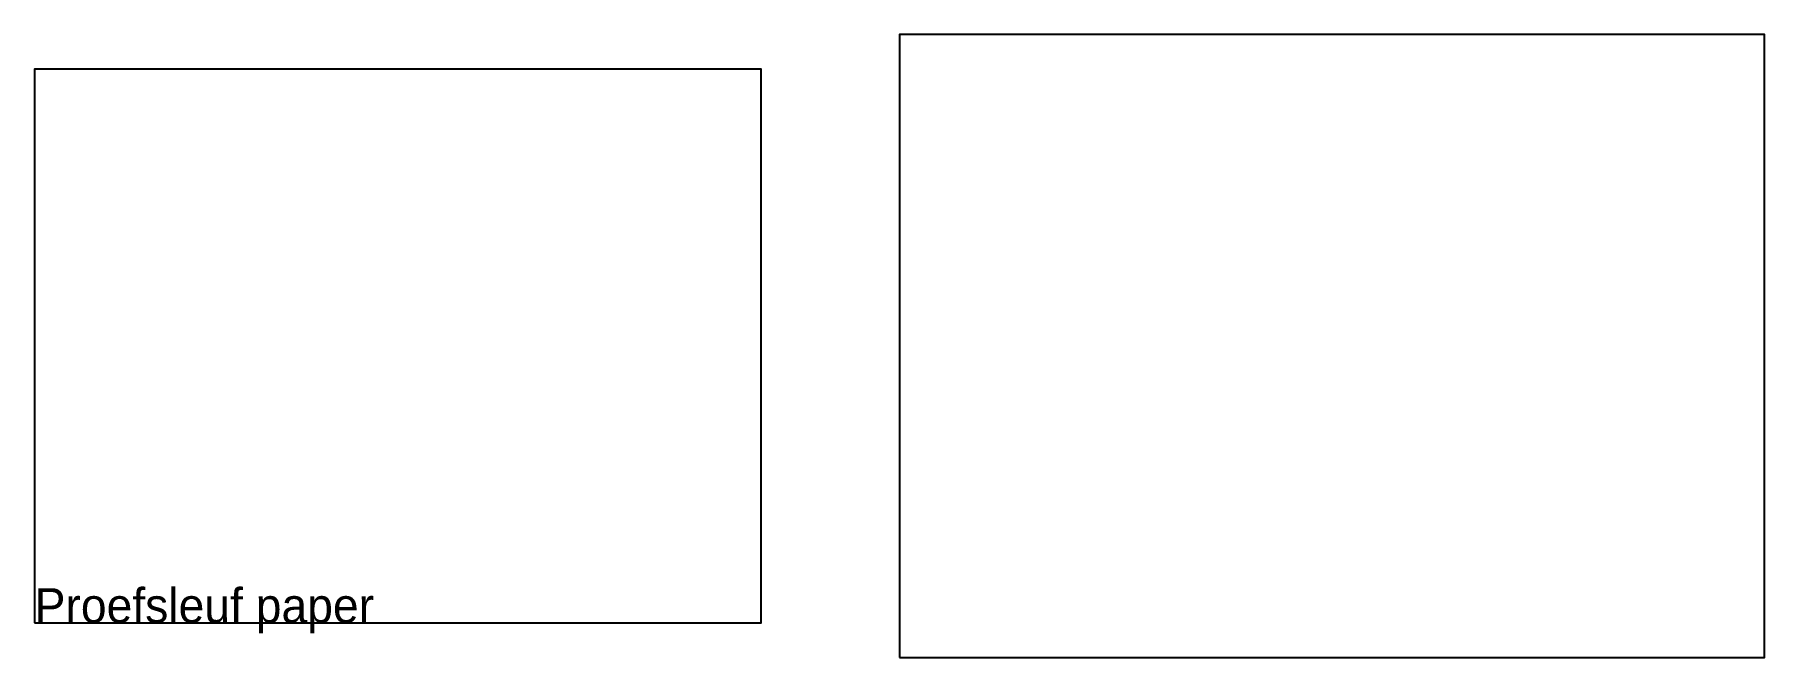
# Paper-space layout 'Layout1' of a CAD drawing. Header units: metres. Extents: x 0 to 5, y -0.1 to 1.7.
import ezdxf

# ---------------------------------------------------------------- set-up
doc = ezdxf.new("R2010")
doc.units = ezdxf.units.M
doc.layers.add('Hulplijn kader', color=7, linetype='Continuous')
doc.layers.add('KADER', color=7, linetype='Continuous')

psp = doc.layouts.get("Layout1")

# ---------------------------------------------------------------- linework, layer by layer
at = {"layer": 'Hulplijn kader'}
for points in [[(2.5, -0.1), (5, -0.1), (5, 1.7), (2.5, 1.7)], [(0, 0), (2.1, 0), (2.1, 1.6), (0, 1.6)]]:
    psp.add_lwpolyline(points, close=True, dxfattribs=at)

# ---------------------------------------------------------------- texts
at = {"layer": 'KADER'}
psp.add_text('Proefsleuf paper', height=0.1, dxfattribs=at).set_placement((0, 0))

doc.saveas('drawing.dxf')
